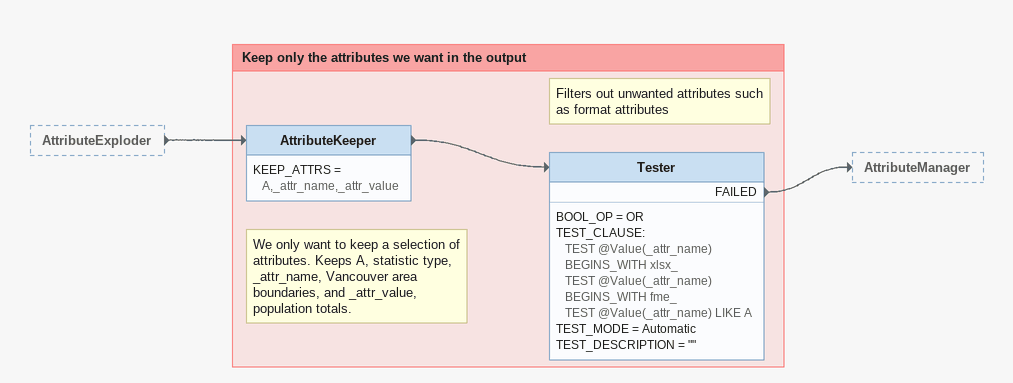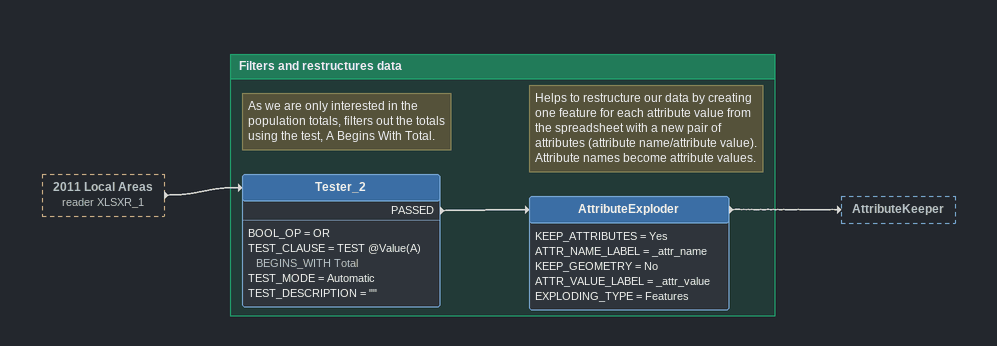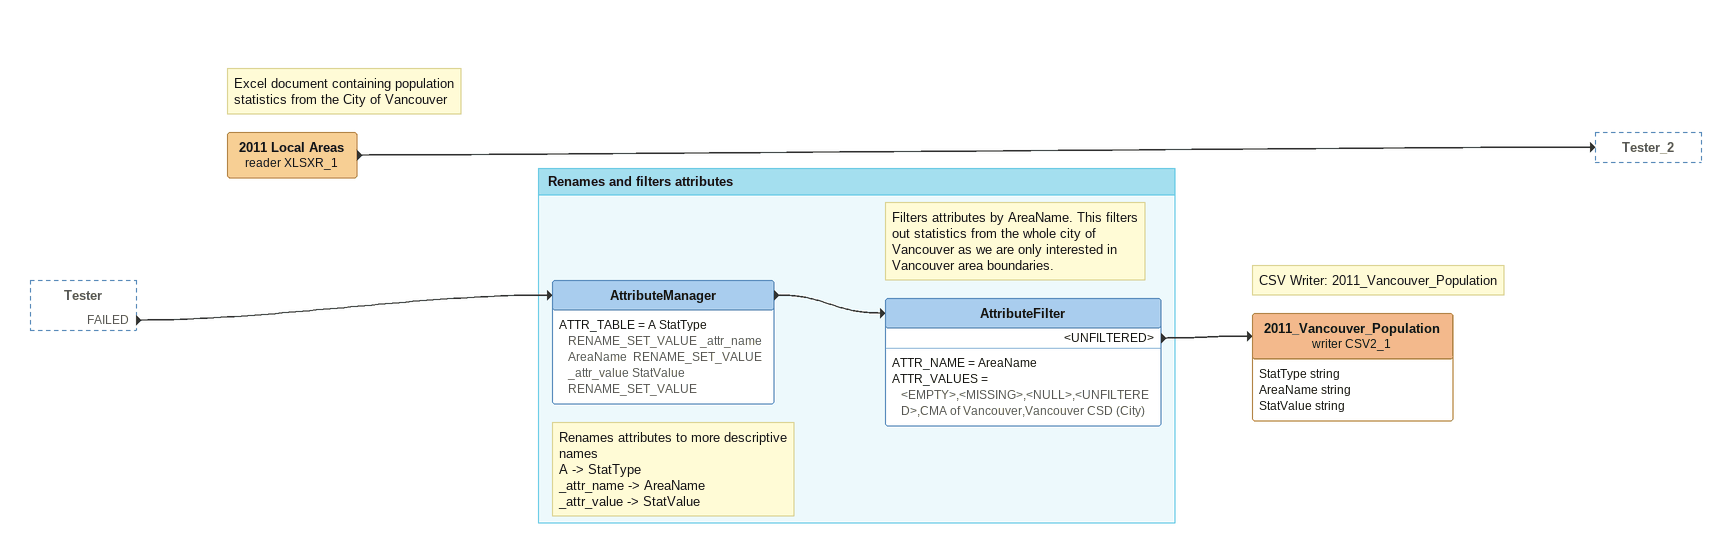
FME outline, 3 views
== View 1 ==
AttributeExploder [outside]
    -> AttributeKeeper

Bookmark: Keep only the attributes we want in the output
Note: We only want to keep a selection of attributes. Keeps A, statistic type, _attr_name, Vancouver area boundaries, and _attr_value, population totals.
AttributeKeeper
    KEEP_ATTRS = A,_attr_name,_attr_value
    -> Tester
Note: Filters out unwanted attributes such as format attributes
Tester
    BOOL_OP = OR
    TEST_CLAUSE:
      TEST @Value(_attr_name) BEGINS_WITH xlsx_
      TEST @Value(_attr_name) BEGINS_WITH fme_
      TEST @Value(_attr_name) LIKE A
    TEST_MODE = Automatic
    TEST_DESCRIPTION = ""
    FAILED -> AttributeManager

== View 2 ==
2011 Local Areas (reader XLSXR_1) [outside]
    -> Tester_2

Bookmark: Filters and restructures data
Note: As we are only interested in the population totals, filters out the totals using the test, A Begins With Total.
Tester_2
    BOOL_OP = OR
    TEST_CLAUSE = TEST @Value(A) BEGINS_WITH Total
    TEST_MODE = Automatic
    TEST_DESCRIPTION = ""
    PASSED -> AttributeExploder
Note: Helps to restructure our data by creating one feature for each attribute value from the spreadsheet with a new pair of attributes (attribute name/attribute value). Attribute names become attribute values.
AttributeExploder
    KEEP_ATTRIBUTES = Yes
    ATTR_NAME_LABEL = _attr_name
    KEEP_GEOMETRY = No
    ATTR_VALUE_LABEL = _attr_value
    EXPLODING_TYPE = Features
    -> AttributeKeeper

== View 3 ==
Tester [outside]
    FAILED -> AttributeManager
Note: Excel document containing population statistics from the City of Vancouver
2011 Local Areas (reader XLSXR_1)
    -> Tester_2
Note: CSV Writer: 2011_Vancouver_Population
2011_Vancouver_Population (writer CSV2_1)
    attributes: StatType string, AreaName string, StatValue string

Bookmark: Renames and filters attributes
Note: Renames attributes to more descriptive names / A -> StatType / _attr_name -> AreaName / _attr_value -> StatValue
AttributeManager
    ATTR_TABLE = A StatType  RENAME_SET_VALUE _attr_name AreaName  RENAME_SET_VALUE _attr_value StatValue  RENAME_SET_VALUE
    -> AttributeFilter
Note: Filters attributes by AreaName. This filters out statistics from the whole city of Vancouver as we are only interested in Vancouver area boundaries.
AttributeFilter
    ATTR_NAME = AreaName
    ATTR_VALUES = <EMPTY>,<MISSING>,<NULL>,<UNFILTERED>,CMA of Vancouver,Vancouver CSD (City)
    <UNFILTERED> -> 2011_Vancouver_Population (writer CSV2_1)
